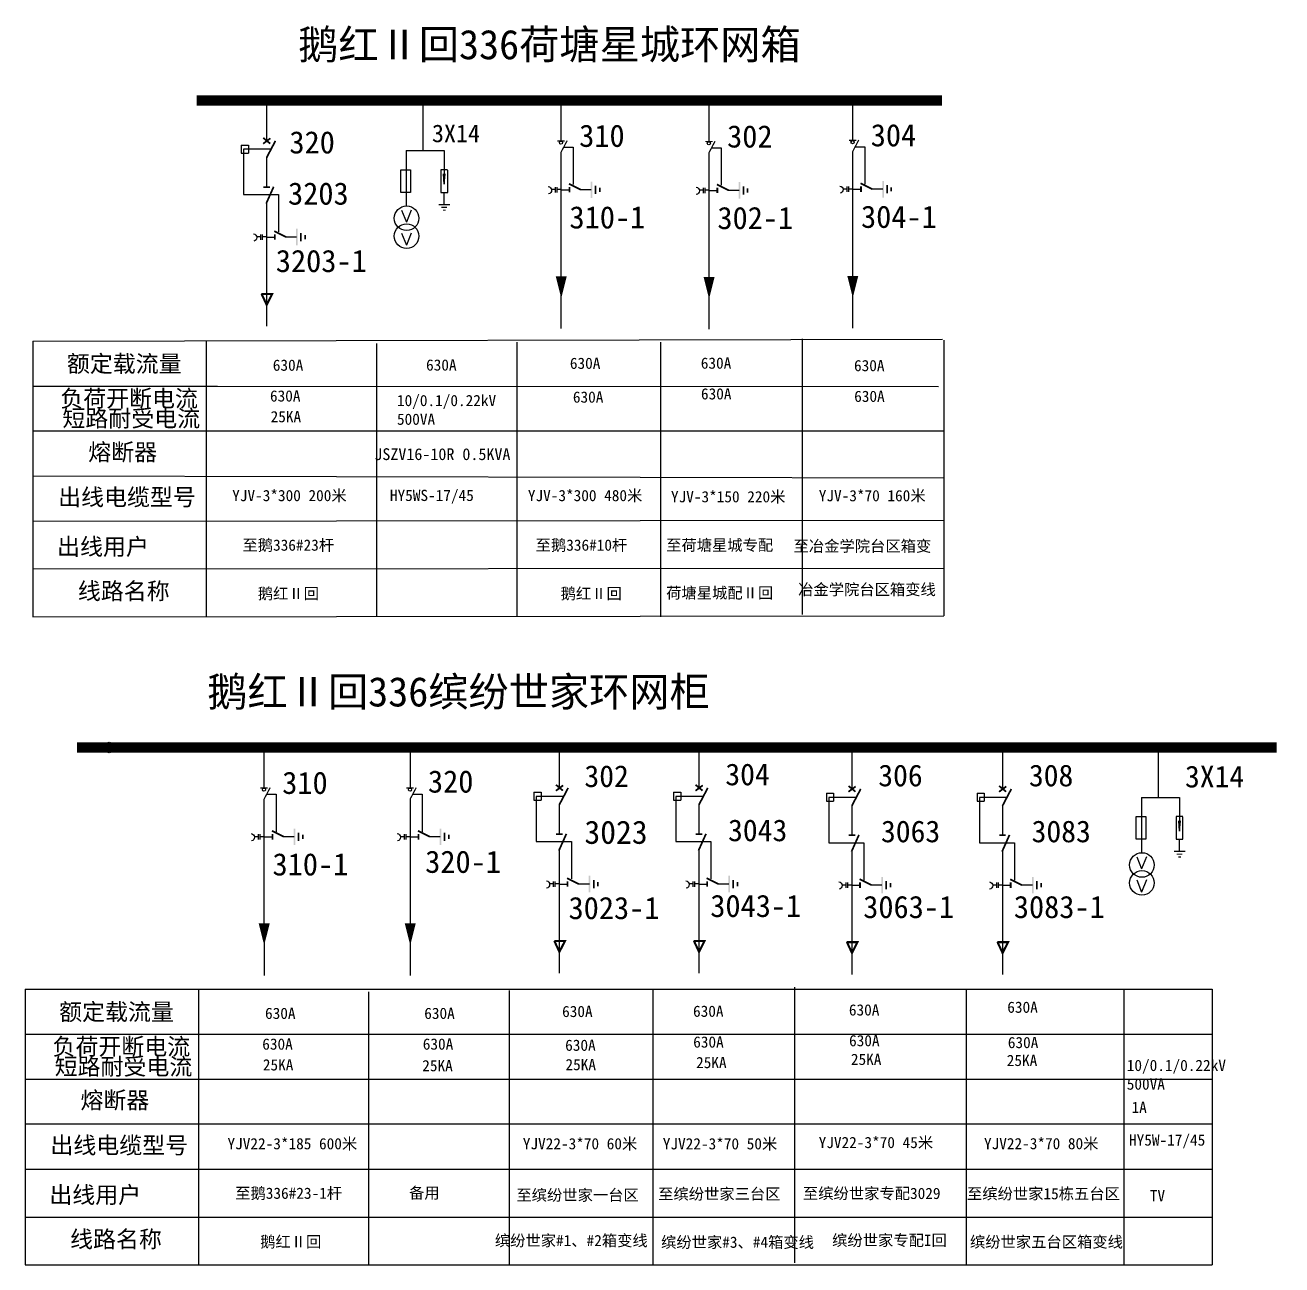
# Model space of a CAD drawing. Extents: x -7 to 547, y -230 to -14.
# Drawn here: x 333.4 to 547, y -229.9 to -19.3 of the extents above; entities that cross this region are included whole.
import ezdxf

# ---------------------------------------------------------------- set-up
doc = ezdxf.new("R2010")
doc.units = 0
doc.header["$LTSCALE"] = 0.774411
doc.layers.get('0').update_dxf_attribs({"linetype": 'CONTINUOUS'})
for name, color, linetype in [('1', 7, 'CONTINUOUS'), ('2', 7, 'CONTINUOUS'), ('F11', 7, 'CONTINUOUS')]:
    doc.layers.add(name, color=color, linetype=linetype)
doc.layers.add('MiniCADLayer', color=7, linetype='CONTINUOUS', lineweight=20)
doc.styles.add('HZ', font='')
doc.styles.add('SimSun_txtstyle_1.91_0_0', font='', dxfattribs={"height": 1.905786})
doc.styles.add('SimSun_txtstyle_2.00_0_0', font='', dxfattribs={"height": 2})
doc.styles.add('SimSun_txtstyle_3.00_0_0', font='', dxfattribs={"height": 3})
doc.styles.add('SimSun_txtstyle_3.79_0_0', font='', dxfattribs={"height": 3.787009})
doc.styles.add('SimSun_txtstyle_5.01_0_0', font='', dxfattribs={"height": 5.010858})
doc.styles.get("Standard").update_dxf_attribs({"font": '', "height": 2.5})
doc.styles.get('HZ').set_extended_font_data('楷体_GB2312')
doc.styles.get('SimSun_txtstyle_1.91_0_0').set_extended_font_data('SimSun')
doc.styles.get('SimSun_txtstyle_2.00_0_0').set_extended_font_data('SimSun')
doc.styles.get('SimSun_txtstyle_3.00_0_0').set_extended_font_data('SimSun')
doc.styles.get('SimSun_txtstyle_3.79_0_0').set_extended_font_data('SimSun')
doc.styles.get('SimSun_txtstyle_5.01_0_0').set_extended_font_data('SimSun')
doc.styles.get('Standard').set_extended_font_data('SimSun')

# ---------------------------------------------------------------- blocks, each defined once
blk = doc.blocks.new('JD')
for points in [[(-2, 0.2), (-2, -0.2), (2, 0.2), (2, -0.2)], [(1, -1.2), (1, -0.8), (-1, -1.2), (-1, -0.8)], [(-0.5, -1.8), (-0.5, -2.2), (0.5, -1.8), (0.5, -2.2)]]:
    blk.add_trace(points)

msp = doc.modelspace()

# ---------------------------------------------------------------- linework, layer by layer
at = {"color": 7, "linetype": 'ByBlock'}
for p, q in [((374.4, -32.53), (374.4, -39)), ((370.1, -39.71), (370.1, -41.05)), ((370.1, -39.71), (371.31, -39.71)), ((375, -40.4), (370.48, -40.4)), ((370.48, -40.4), (370.48, -48.09)), ((371.31, -39.71), (371.31, -41.05)), ((424.99, -40.06), (426.53, -40.06)), ((426.53, -40.06), (426.53, -46.4)), ((450.12, -40.17), (451.66, -40.17)), ((451.66, -40.17), (451.66, -46.51)), ((474.54, -39.96), (476.08, -39.96)), ((476.08, -39.96), (476.08, -46.31)), ((370.1, -41.05), (371.31, -41.05)), ((374.4, -41.75), (374.4, -46.75)), ((398.14, -40.62), (398.14, -50.02)), ((370.48, -48.09), (376.44, -48.09)), ((376.44, -48.09), (376.44, -54.44)), ((424.48, -47.26), (425.87, -47.26)), ((427.69, -47.23), (429.59, -47.23)), ((449.61, -47.37), (451.01, -47.37)), ((452.83, -47.34), (454.73, -47.34)), ((474.03, -47.17), (475.42, -47.17)), ((477.24, -47.13), (479.14, -47.13)), ((374.4, -49.25), (374.4, -63.99)), ((374.4, -55.3), (375.79, -55.3)), ((377.61, -55.26), (379.51, -55.26)), ((374.4, -63.77), (374.4, -70.46))]:
    msp.add_line(p, q, dxfattribs=at)
for p, q in [((465.45, -72.61), (465.45, -119.45)), ((334.69, -72.97), (334.69, -119.8)), ((364.15, -72.98), (364.15, -119.8)), ((393.06, -73.41), (393.06, -119.8)), ((416.93, -73.17), (416.93, -119.8)), ((441.37, -73.16), (441.37, -119.8)), ((489.48, -72.81), (489.48, -119.65)), ((333.37, -183.07), (333.37, -229.91)), ((362.84, -183.09), (362.84, -229.91)), ((391.74, -183.51), (391.74, -229.91)), ((415.62, -183.28), (415.62, -229.91)), ((440.06, -183.26), (440.06, -229.91)), ((464.13, -182.72), (464.13, -229.55)), ((493.3, -183.07), (493.3, -229.91)), ((520.12, -183.07), (520.12, -229.91)), ((535.08, -183.07), (535.08, -229.91))]:
    msp.add_line(p, q)
at = {"linetype": 'Continuous'}
for p, q in [((334.69, -72.97), (489.3, -72.68)), ((334.69, -80.61), (366.04, -80.61)), ((366.04, -80.61), (488.61, -80.7)), ((334.69, -88.23), (366.04, -88.23)), ((366.04, -88.23), (489.48, -88.2)), ((334.69, -95.85), (489.48, -96.23)), ((334.69, -103.57), (489.48, -103.38)), ((334.69, -111.69), (489.48, -111.58)), ((334.69, -119.8), (489.48, -119.65)), ((333.37, -183.07), (535.08, -183.07)), ((333.37, -190.71), (364.72, -190.71)), ((364.72, -190.71), (535.08, -190.71)), ((333.37, -198.34), (364.72, -198.34)), ((364.72, -198.34), (535.08, -198.34)), ((333.37, -205.96), (535.08, -205.96)), ((333.37, -213.68), (535.08, -213.68)), ((333.37, -221.8), (535.08, -221.8)), ((333.37, -229.91), (535.08, -229.91))]:
    msp.add_line(p, q, dxfattribs=at)
at = {"linetype": 'ByBlock'}
for p, q in [((424.15, -142.45), (424.15, -148.92)), ((447.88, -142.45), (447.88, -148.92)), ((473.87, -142.63), (473.87, -149.1)), ((499.47, -142.63), (499.47, -149.1)), ((374.51, -149.97), (376.05, -149.97)), ((376.05, -149.97), (376.05, -156.32)), ((399.33, -149.97), (400.87, -149.97)), ((400.87, -149.97), (400.87, -156.32)), ((419.85, -149.62), (419.85, -150.96)), ((419.85, -149.62), (421.06, -149.62)), ((419.85, -150.96), (421.06, -150.96)), ((424.75, -150.32), (420.24, -150.32)), ((420.24, -150.32), (420.24, -158.01)), ((421.06, -149.62), (421.06, -150.96)), ((443.58, -149.62), (444.79, -149.62)), ((443.58, -149.62), (443.58, -150.96)), ((443.58, -150.96), (444.79, -150.96)), ((443.96, -150.32), (443.96, -158.01)), ((448.48, -150.32), (443.96, -150.32)), ((444.79, -149.62), (444.79, -150.96)), ((469.57, -149.8), (470.78, -149.8)), ((469.57, -149.8), (469.57, -151.14)), ((469.57, -151.14), (470.78, -151.14)), ((469.95, -150.5), (469.95, -158.19)), ((474.47, -150.5), (469.95, -150.5)), ((470.78, -149.8), (470.78, -151.14)), ((495.17, -149.8), (496.38, -149.8)), ((495.17, -149.8), (495.17, -151.14)), ((495.17, -151.14), (496.38, -151.14)), ((495.55, -150.5), (495.55, -158.19)), ((500.07, -150.5), (495.55, -150.5)), ((496.38, -149.8), (496.38, -151.14)), ((523.1, -150.49), (523.1, -159.89)), ((424.15, -151.67), (424.15, -156.66)), ((447.88, -151.67), (447.88, -156.66)), ((473.87, -151.85), (473.87, -156.85)), ((499.47, -151.85), (499.47, -156.85)), ((374, -157.18), (375.4, -157.18)), ((377.22, -157.14), (379.12, -157.14)), ((398.82, -157.18), (400.21, -157.18)), ((402.03, -157.14), (403.93, -157.14)), ((420.24, -158.01), (426.2, -158.01)), ((426.2, -158.01), (426.2, -164.35)), ((443.96, -158.01), (449.92, -158.01)), ((449.92, -158.01), (449.92, -164.35)), ((424.15, -159.16), (424.15, -173.91)), ((447.88, -159.16), (447.88, -173.91)), ((469.95, -158.19), (475.92, -158.19)), ((473.87, -159.34), (473.87, -174.09)), ((475.92, -158.19), (475.92, -164.53)), ((495.55, -158.19), (501.51, -158.19)), ((499.47, -159.34), (499.47, -174.09)), ((501.51, -158.19), (501.51, -164.53)), ((424.15, -165.22), (425.55, -165.22)), ((427.37, -165.18), (429.26, -165.18)), ((447.88, -165.22), (449.27, -165.22)), ((451.09, -165.18), (452.99, -165.18)), ((473.87, -165.4), (475.26, -165.4)), ((477.08, -165.36), (478.98, -165.36)), ((499.47, -165.4), (500.86, -165.4)), ((502.68, -165.36), (504.58, -165.36)), ((424.15, -173.69), (424.15, -180.38)), ((447.88, -173.69), (447.88, -180.38)), ((473.87, -173.87), (473.87, -180.56)), ((499.47, -173.87), (499.47, -180.56))]:
    msp.add_line(p, q, dxfattribs=at)
for points, const_width in [([(362.52, -32.09), (489.18, -32.09)], 1.77), ([(342.21, -142), (546.07, -142)], 1.77), ([(423.58, -149.37), (424.8, -148.45)], 0.302), ([(423.59, -148.36), (424.77, -149.35)], 0.302), ([(424.15, -151.75), (425.66, -148.88)], 0.302), ([(447.3, -149.37), (448.53, -148.45)], 0.302), ([(447.31, -148.36), (448.5, -149.35)], 0.302), ([(447.88, -151.75), (449.39, -148.88)], 0.302), ([(473.29, -149.55), (474.52, -148.63)], 0.302), ([(473.3, -148.55), (474.49, -149.53)], 0.302), ([(473.87, -151.93), (475.38, -149.06)], 0.302), ([(498.89, -149.55), (500.12, -148.63)], 0.302), ([(498.9, -148.55), (500.09, -149.53)], 0.302), ([(499.47, -151.93), (500.98, -149.06)], 0.302), ([(375.32, -156.17), (377.34, -157.18)], 0.302), ([(375.4, -156.72), (375.4, -157.65)], 0.302), ([(400.14, -156.17), (402.15, -157.18)], 0.302), ([(400.21, -156.72), (400.21, -157.65)], 0.302), ([(423.61, -156.74), (424.73, -156.74)], 0.302), ([(424.09, -159.53), (425.36, -156.68)], 0.302), ([(447.33, -156.74), (448.45, -156.74)], 0.302), ([(447.81, -159.53), (449.09, -156.68)], 0.302), ([(473.33, -156.93), (474.45, -156.93)], 0.302), ([(473.81, -159.71), (475.08, -156.86)], 0.302), ([(498.92, -156.93), (500.04, -156.93)], 0.302), ([(499.4, -159.71), (500.67, -156.86)], 0.302), ([(425.47, -164.21), (427.48, -165.22)], 0.302), ([(449.19, -164.21), (451.21, -165.22)], 0.302), ([(475.19, -164.39), (477.2, -165.4)], 0.302), ([(500.78, -164.39), (502.8, -165.4)], 0.302), ([(425.55, -164.75), (425.55, -165.68)], 0.302), ([(449.27, -164.75), (449.27, -165.68)], 0.302), ([(475.26, -164.93), (475.26, -165.86)], 0.302), ([(500.86, -164.93), (500.86, -165.86)], 0.302), ([(423.28, -174.9), (425.11, -174.9), (424.17, -176.75), (423.3, -174.86)], 0.36), ([(447, -174.9), (448.83, -174.9), (447.9, -176.75), (447.03, -174.86)], 0.36), ([(473, -175.08), (474.83, -175.08), (473.89, -176.93), (473.02, -175.04)], 0.36), ([(498.59, -175.08), (500.42, -175.08), (499.49, -176.93), (498.61, -175.04)], 0.36)]:
    msp.add_lwpolyline(points, dxfattribs=dict(at, const_width=const_width))
at = {"color": 7, "linetype": 'ByBlock'}
for points, const_width in [([(373.82, -39.45), (375.05, -38.53)], 0.302), ([(373.83, -38.45), (375.02, -39.43)], 0.302), ([(374.4, -41.83), (375.91, -38.97)], 0.302), ([(373.85, -46.83), (374.97, -46.83)], 0.302), ([(374.34, -49.61), (375.61, -46.76)], 0.302), ([(425.8, -46.26), (427.81, -47.26)], 0.302), ([(425.87, -46.8), (425.87, -47.73)], 0.302), ([(450.93, -46.37), (452.95, -47.37)], 0.302), ([(451.01, -46.91), (451.01, -47.84)], 0.302), ([(475.35, -46.16), (477.36, -47.17)], 0.302), ([(475.42, -46.71), (475.42, -47.64)], 0.302), ([(375.71, -54.29), (377.73, -55.3)], 0.302), ([(375.79, -54.84), (375.79, -55.76)], 0.302), ([(373.52, -64.98), (375.36, -64.98), (374.42, -66.83), (373.55, -64.95)], 0.36)]:
    msp.add_lwpolyline(points, dxfattribs=dict(at, const_width=const_width))
for points in [[(422.28, -46.73, -0.877934), (422.31, -47.96)], [(447.42, -46.84, -0.877934), (447.44, -48.07)], [(471.83, -46.64, -0.877934), (471.86, -47.86)], [(372.2, -54.77, -0.877934), (372.23, -55.99)]]:
    msp.add_lwpolyline(points, format="xyb", dxfattribs=at)
for points in [[(423.46, -46.82), (423.46, -47.74)], [(423.75, -46.82), (423.75, -47.74)], [(448.6, -46.93), (448.6, -47.85)], [(448.88, -46.93), (448.88, -47.85)], [(473.01, -46.73), (473.01, -47.65)], [(473.3, -46.73), (473.3, -47.65)], [(423.46, -47.25), (422.83, -47.25)], [(424.48, -47.25), (423.75, -47.25)], [(448.6, -47.36), (447.96, -47.36)], [(449.61, -47.36), (448.88, -47.36)], [(473.01, -47.16), (472.38, -47.16)], [(474.03, -47.16), (473.3, -47.16)], [(373.38, -55.28), (372.74, -55.28)], [(373.38, -54.86), (373.38, -55.78)], [(373.66, -54.86), (373.66, -55.78)], [(374.39, -55.28), (373.66, -55.28)]]:
    msp.add_lwpolyline(points, dxfattribs=at)
at = {"color": 0, "linetype": 'ByBlock'}
for points in [[(397.35, -50.74), (398.16, -52.79)], [(398.97, -50.74), (398.16, -52.79)], [(397.35, -54.65), (398.16, -56.7)], [(398.97, -54.65), (398.16, -56.7)]]:
    msp.add_lwpolyline(points, dxfattribs=at)
at = {"linetype": 'ByBlock'}
for points in [[(371.81, -156.65, -0.877934), (371.83, -157.87)], [(396.62, -156.65, -0.877934), (396.65, -157.87)], [(421.96, -164.68, -0.877934), (421.98, -165.91)], [(445.68, -164.68, -0.877934), (445.7, -165.91)], [(471.67, -164.86, -0.877934), (471.7, -166.09)], [(497.27, -164.86, -0.877934), (497.29, -166.09)]]:
    msp.add_lwpolyline(points, format="xyb", dxfattribs=at)
for points in [[(372.99, -157.17), (372.35, -157.17)], [(372.99, -156.74), (372.99, -157.66)], [(373.27, -156.74), (373.27, -157.66)], [(374, -157.17), (373.27, -157.17)], [(397.8, -157.17), (397.17, -157.17)], [(397.8, -156.74), (397.8, -157.66)], [(398.09, -156.74), (398.09, -157.66)], [(398.82, -157.17), (398.09, -157.17)], [(522.31, -160.61), (523.12, -162.66)], [(523.93, -160.61), (523.12, -162.66)], [(423.13, -165.2), (422.5, -165.2)], [(423.13, -164.78), (423.13, -165.7)], [(423.42, -164.78), (423.42, -165.7)], [(424.15, -165.2), (423.42, -165.2)], [(446.86, -165.2), (446.22, -165.2)], [(446.86, -164.78), (446.86, -165.7)], [(447.14, -164.78), (447.14, -165.7)], [(447.87, -165.2), (447.14, -165.2)], [(472.85, -165.38), (472.22, -165.38)], [(472.85, -164.96), (472.85, -165.88)], [(473.13, -164.96), (473.13, -165.88)], [(473.87, -165.38), (473.13, -165.38)], [(498.45, -165.38), (497.81, -165.38)], [(498.45, -164.96), (498.45, -165.88)], [(498.73, -164.96), (498.73, -165.88)], [(499.46, -165.38), (498.73, -165.38)], [(522.31, -164.52), (523.12, -166.57)], [(523.93, -164.52), (523.12, -166.57)]]:
    msp.add_lwpolyline(points, dxfattribs=at)
msp.add_circle((347.67, -142.02), 0.88)
for points in [[(405.57, -49.7), (405.57, -49.89), (403.65, -49.7), (403.65, -49.89)], [(404.13, -50.37), (404.13, -50.17), (405.09, -50.37), (405.09, -50.17)], [(404.85, -50.65), (404.85, -50.85), (404.37, -50.65), (404.37, -50.85)], [(530.54, -159.57), (530.54, -159.76), (528.62, -159.57), (528.62, -159.76)], [(529.1, -160.24), (529.1, -160.05), (530.06, -160.24), (530.06, -160.05)], [(529.82, -160.53), (529.82, -160.72), (529.34, -160.53), (529.34, -160.72)]]:
    msp.add_trace(points, dxfattribs=at)
at = {"layer": '1', "color": 7, "linetype": 'ByBlock'}
for p, q in [((424.44, -31.9), (424.44, -38.95)), ((449.57, -32.01), (449.57, -39.06)), ((473.99, -31.8), (473.99, -38.85)), ((424.44, -40.86), (424.44, -62.82)), ((449.57, -40.97), (449.57, -62.93)), ((473.99, -40.77), (473.99, -62.73)), ((424.44, -64.2), (424.44, -70.86)), ((449.58, -64.31), (449.58, -70.97)), ((473.99, -64.11), (473.99, -70.76))]:
    msp.add_line(p, q, dxfattribs=at)
at = {"layer": '1', "linetype": 'ByBlock'}
for p, q in [((373.96, -141.81), (373.96, -148.86)), ((398.78, -141.81), (398.78, -148.86)), ((373.96, -150.78), (373.96, -172.74)), ((398.78, -150.78), (398.78, -172.74)), ((373.97, -174.12), (373.97, -180.77)), ((398.78, -174.12), (398.78, -180.77))]:
    msp.add_line(p, q, dxfattribs=at)
at = {"layer": '1', "color": 7, "linetype": 'ByBlock', "const_width": 0.21}
for points in [[(423.82, -38.97), (425.06, -38.97)], [(424.44, -40.91), (425.49, -38.92)], [(448.95, -39.08), (450.19, -39.08)], [(449.57, -41.02), (450.62, -39.03)], [(473.37, -38.88), (474.61, -38.88)], [(473.99, -40.82), (475.04, -38.83)]]:
    msp.add_lwpolyline(points, dxfattribs=at)
at = {"layer": '1', "color": 7, "linetype": 'ByBlock'}
for points in [[(424.48, -61.99, 1.87, 0, 0), (424.48, -65.7, 0, 0, 0)], [(449.61, -62.1, 1.87, 0, 0), (449.61, -65.81, 0, 0, 0)], [(474.03, -61.9, 1.87, 0, 0), (474.03, -65.61, 0, 0, 0)]]:
    msp.add_lwpolyline(points, format="xyseb", dxfattribs=at)
at = {"layer": '1', "linetype": 'ByBlock', "const_width": 0.21}
for points in [[(373.34, -148.89), (374.58, -148.89)], [(373.96, -150.83), (375.01, -148.84)], [(398.16, -148.89), (399.4, -148.89)], [(398.78, -150.83), (399.83, -148.84)]]:
    msp.add_lwpolyline(points, dxfattribs=at)
at = {"layer": '1', "linetype": 'ByBlock'}
for points in [[(374, -171.91, 1.87, 0, 0), (374, -175.62, 0, 0, 0)], [(398.82, -171.91, 1.87, 0, 0), (398.82, -175.62, 0, 0, 0)]]:
    msp.add_lwpolyline(points, format="xyseb", dxfattribs=at)
at = {"layer": '1', "color": 7, "linetype": 'ByBlock'}
for centre in [(424.44, -39.27), (449.57, -39.38), (473.99, -39.18)]:
    msp.add_circle(centre, 0.27, dxfattribs=at)
at = {"layer": '1', "linetype": 'ByBlock'}
for centre in [(373.96, -149.19), (398.78, -149.19)]:
    msp.add_circle(centre, 0.27, dxfattribs=at)
at = {"layer": '2', "linetype": 'ByBlock'}
for p, q in [((400.96, -32.08), (400.96, -40.59)), ((398.14, -40.62), (404.61, -40.62)), ((404.61, -40.62), (404.61, -42.88)), ((404.61, -42.51), (404.61, -43.89)), ((404.03, -43.9), (404.03, -47.71)), ((405.16, -43.9), (404.03, -43.9)), ((404.61, -46.3), (404.5, -44.58)), ((404.58, -46.35), (404.75, -44.58)), ((404.6, -43.86), (404.61, -46.35)), ((405.18, -47.71), (405.18, -43.92)), ((404.03, -47.71), (405.18, -47.71)), ((404.61, -49.79), (404.61, -47.82)), ((525.93, -141.95), (525.93, -150.46)), ((523.1, -150.49), (529.58, -150.49)), ((529.58, -150.49), (529.58, -152.75)), ((529, -153.77), (529, -157.58)), ((530.12, -153.77), (529, -153.77)), ((529.57, -153.73), (529.58, -156.22)), ((529.58, -152.38), (529.58, -153.76)), ((529.58, -156.17), (529.47, -154.46)), ((529.55, -156.22), (529.72, -154.46)), ((530.14, -157.58), (530.14, -153.79)), ((529, -157.58), (530.14, -157.58)), ((529.58, -159.66), (529.58, -157.69))]:
    msp.add_line(p, q, dxfattribs=at)
for points in [[(397.22, -43.9), (398.86, -43.9), (398.86, -47.75), (397.22, -47.75)], [(522.19, -153.77), (523.83, -153.77), (523.83, -157.62), (522.19, -157.62)]]:
    msp.add_lwpolyline(points, close=True, dxfattribs=at)
at = {"layer": '2', "color": 7, "linetype": 'ByBlock'}
for centre in [(398.2, -52.11), (398.2, -55.15)]:
    msp.add_circle(centre, 2.09, dxfattribs=at)
at = {"layer": '2', "linetype": 'ByBlock'}
for centre in [(523.17, -161.98), (523.17, -165.02)]:
    msp.add_circle(centre, 2.09, dxfattribs=at)

# ---------------------------------------------------------------- block references
at = {"color": 7, "linetype": 'ByBlock', "xscale": 0.7051769826767994, "yscale": 0.7051769826767994, "zscale": 0.7051769826788645, "rotation": 90}
for p in [(429.62, -47.28), (454.75, -47.39), (479.17, -47.19), (379.54, -55.32)]:
    msp.add_blockref('JD', p, dxfattribs=at)
at = {"linetype": 'ByBlock', "xscale": 0.7051769826767895, "yscale": 0.7051769826767895, "zscale": 0.7051769826788645, "rotation": 90}
for p in [(379.15, -157.2), (403.96, -157.2), (429.29, -165.23), (453.02, -165.23), (479.01, -165.41), (504.61, -165.41)]:
    msp.add_blockref('JD', p, dxfattribs=at)

# ---------------------------------------------------------------- texts
at = {"style": 'HZ'}
for s, p in [('额定载流量', (340.47, -78.25)), ('负荷开断电流', (339.34, -84.15)), ('短路耐受电流', (339.71, -87.53)), ('熔断器', (344.09, -93.26)), ('出线电缆型号', (338.98, -100.91)), ('出线用户', (338.8, -109.33)), ('线路名称', (342.33, -116.87)), ('额定载流量', (339.15, -188.36)), ('负荷开断电流', (338.02, -194.25)), ('短路耐受电流', (338.39, -197.64)), ('熔断器', (342.77, -203.37)), ('出线电缆型号', (337.66, -211.02)), ('出线用户', (337.48, -219.43)), ('线路名称', (341.01, -226.97))]:
    msp.add_text(s, height=2.859, dxfattribs=at).set_placement(p)
for s, height, p in [('630A', 1.906, (375.46, -78.02)), ('630A', 1.906, (401.51, -77.99)), ('630A', 1.906, (425.95, -77.7)), ('630A', 1.906, (448.2, -77.67)), ('630A', 1.906, (474.24, -78.09)), ('630A', 1.906, (448.23, -82.89)), ('630A', 1.906, (374.98, -83.25)), ('630A', 1.906, (426.46, -83.44)), ('630A', 1.906, (474.27, -83.31)), ('25KA', 1.906, (375.09, -86.77)), ('YJV-3*300 200米', 1.9058, (368.56, -100.17)), ('YJV-3*300 480米', 1.9058, (418.81, -100.17)), ('YJV-3*150 220米', 1.9058, (443.13, -100.37)), ('YJV-3*70 160米', 1.9058, (468.25, -100.19)), ('至鹅336#23杆', 1.906, (370.3, -108.59)), ('至鹅336#10杆', 1.906, (420.13, -108.59)), ('至荷塘星城专配', 1.906, (442.31, -108.59)), ('至冶金学院台区箱变', 1.906, (463.97, -108.75)), ('鹅红Ⅱ回', 1.906, (372.91, -116.82)), ('鹅红Ⅱ回', 1.906, (424.37, -116.82)), ('荷塘星城配Ⅱ回', 1.906, (442.31, -116.7)), ('630A', 1.906, (473.37, -187.55)), ('630A', 1.906, (500.29, -187.09)), ('630A', 1.906, (374.14, -188.13)), ('630A', 1.906, (401.2, -188.13)), ('630A', 1.906, (424.63, -187.81)), ('630A', 1.906, (446.88, -187.77)), ('630A', 1.906, (373.67, -193.35)), ('630A', 1.906, (400.95, -193.35)), ('630A', 1.906, (425.15, -193.55)), ('630A', 1.906, (446.91, -193)), ('630A', 1.906, (473.4, -192.77)), ('630A', 1.906, (500.38, -193.09)), ('25KA', 1.906, (473.71, -195.95)), ('25KA', 1.906, (500.2, -196.13)), ('25KA', 1.906, (373.77, -196.88)), ('25KA', 1.906, (400.86, -197.02)), ('25KA', 1.906, (425.2, -196.84)), ('25KA', 1.906, (447.4, -196.49)), ('YJV22-3*185 600米', 1.9058, (367.76, -210.28)), ('YJV22-3*70 60米', 1.9058, (417.95, -210.28)), ('YJV22-3*70 50米', 1.9058, (441.74, -210.29)), ('YJV22-3*70 45米', 1.9058, (468.23, -210.07)), ('YJV22-3*70 80米', 1.9058, (496.33, -210.26)), ('至鹅336#23-1杆', 1.9058, (369.07, -218.69)), ('备用', 1.906, (398.62, -218.63)), ('至缤纷世家一台区', 1.906, (416.86, -219.01)), ('至缤纷世家三台区', 1.906, (440.95, -218.81)), ('至缤纷世家专配3029', 1.9058, (465.56, -218.72)), ('至缤纷世家15栋五台区', 1.9058, (493.44, -218.77)), ('TV', 1.906, (524.51, -219.1)), ('鹅红Ⅱ回', 1.906, (373.31, -226.93)), ('缤纷世家#1、#2箱变线', 1.9058, (413.2, -226.73)), ('缤纷世家#3、#4箱变线', 1.9058, (441.45, -227.01)), ('缤纷世家专配I回', 1.906, (470.52, -226.69)), ('缤纷世家五台区箱变线', 1.906, (493.94, -226.96))]:
    msp.add_text(s, height=height).set_placement(p)
at = {"color": 0, "linetype": 'ByBlock', "char_height": 3.787, "width": 5.0911, "attachment_point": 1}
for s, insert in [('310', (427.53, -36.2)), ('310-1', (425.88, -50.06))]:
    msp.add_mtext(s, dxfattribs=dict(at, insert=insert))
at = {"color": 7, "linetype": 'ByBlock', "char_height": 3.787, "width": 5.0911, "attachment_point": 1, "style": 'SimSun_txtstyle_3.79_0_0'}
for s, insert in [('304', (477.08, -36.11)), ('320', (378.28, -37.32)), ('302', (452.67, -36.31)), ('3203', (378.05, -46.02)), ('302-1', (451.02, -50.17)), ('304-1', (475.43, -49.96)), ('3203-1', (375.97, -57.47))]:
    msp.add_mtext(s, dxfattribs=dict(at, insert=insert))
at = {"char_height": 1.9058, "width": 21.1054, "attachment_point": 1, "style": 'SimSun_txtstyle_1.91_0_0'}
for s, insert in [('\\pl2.505;10/0.1/0.22kV\\P500VA', (394.06, -82.12)), ('\\pl2.505;HY5WS-17/45', (392.86, -98.24))]:
    msp.add_mtext(s, dxfattribs=dict(at, insert=insert))
at = {"attachment_point": 1}
for s, insert, char_height, width in [('冶金学院台区箱变线', (464.74, -114.22), 1.906, 32.0959), ('\\pl2.505;10/0.1/0.22kV\\P500VA', (518.09, -195.07), 1.9058, 21.1054), ('\\pl2.505;1A', (518.9, -202.2), 1.9058, 21.1054), ('\\pl2.505;HY5W-17/45', (518.47, -207.75), 1.9058, 21.1054)]:
    msp.add_mtext(s, dxfattribs=dict(at, insert=insert, char_height=char_height, width=width))
at = {"linetype": 'ByBlock', "char_height": 9.8652, "width": 580.4157, "attachment_point": 1, "style": 'HZ'}
for s, insert in [('{\\fSimSun|b0|i0|c134|p2;\\H0.375x;302\\fTimes New Roman|b0|i0|c0|p18;\\P\\H2.329x;  }', (428.42, -145.04)), ('{\\fSimSun|b0|i0|c134|p2;\\H0.375x;304\\fTimes New Roman|b0|i0|c0|p18;\\P\\H2.329x;  }', (452.37, -144.74)), ('{\\fSimSun|b0|i0|c134|p2;\\H0.375x;306\\fTimes New Roman|b0|i0|c0|p18;\\P\\H2.329x;  }', (478.36, -144.92)), ('{\\fSimSun|b0|i0|c134|p2;\\H0.375x;308\\fTimes New Roman|b0|i0|c0|p18;\\P\\H2.329x;  }', (503.96, -144.92)), ('{\\fSimSun|b0|i0|c134|p2;\\H0.375x;3X14}', (530.49, -145.1)), ('{\\fSimSun|b0|i0|c134|p2;\\H0.4x;3023\\fTimes New Roman|b0|i0|c0|p18;\\P\\H2.183x;  }', (428.42, -154.44)), ('{\\fSimSun|b0|i0|c134|p2;\\H0.375x;3043\\fTimes New Roman|b0|i0|c0|p18;\\P\\H2.329x;  }', (452.83, -154.24)), ('{\\fSimSun|b0|i0|c134|p2;\\H0.375x;3063\\fTimes New Roman|b0|i0|c0|p18;\\P\\H2.329x;  }', (478.82, -154.42)), ('{\\fSimSun|b0|i0|c134|p2;\\H0.375x;3083\\fTimes New Roman|b0|i0|c0|p18;\\P\\H2.329x;  }', (504.42, -154.42))]:
    msp.add_mtext(s, dxfattribs=dict(at, insert=insert))
at = {"linetype": 'ByBlock', "char_height": 3.787, "width": 5.0911, "attachment_point": 1}
for s, insert in [('310', (377.06, -146.12)), ('320', (401.83, -145.9)), ('310-1', (375.41, -159.97)), ('320-1', (401.36, -159.53)), ('3023-1', (425.72, -167.39)), ('3043-1', (449.81, -167.03)), ('3063-1', (475.8, -167.21)), ('3083-1', (501.4, -167.21))]:
    msp.add_mtext(s, dxfattribs=dict(at, insert=insert))
at = {"layer": 'F11', "lineweight": -3, "insert": (379.77, -20.09), "char_height": 5.0109, "width": 116.2075, "attachment_point": 1, "style": 'SimSun_txtstyle_5.01_0_0'}
msp.add_mtext('鹅红Ⅱ回336荷塘星城环网箱', dxfattribs=at)
at = {"layer": 'F11', "lineweight": -3, "insert": (364.32, -130.04), "char_height": 5.0109, "width": 116.2075, "attachment_point": 1}
msp.add_mtext('鹅红Ⅱ回336缤纷世家环网柜', dxfattribs=at)
at = {"layer": 'MiniCADLayer', "color": 7, "ltscale": 2.307908, "insert": (402.51, -36.19), "char_height": 3, "attachment_point": 1, "style": 'SimSun_txtstyle_3.00_0_0'}
msp.add_mtext('3X14', dxfattribs=at)
at = {"layer": 'MiniCADLayer', "color": 7, "ltscale": 1.384745, "insert": (392.72, -91.19), "char_height": 2, "attachment_point": 1, "style": 'SimSun_txtstyle_2.00_0_0'}
msp.add_mtext('JSZV16-10R 0.5KVA', dxfattribs=at)

doc.saveas('drawing.dxf')
